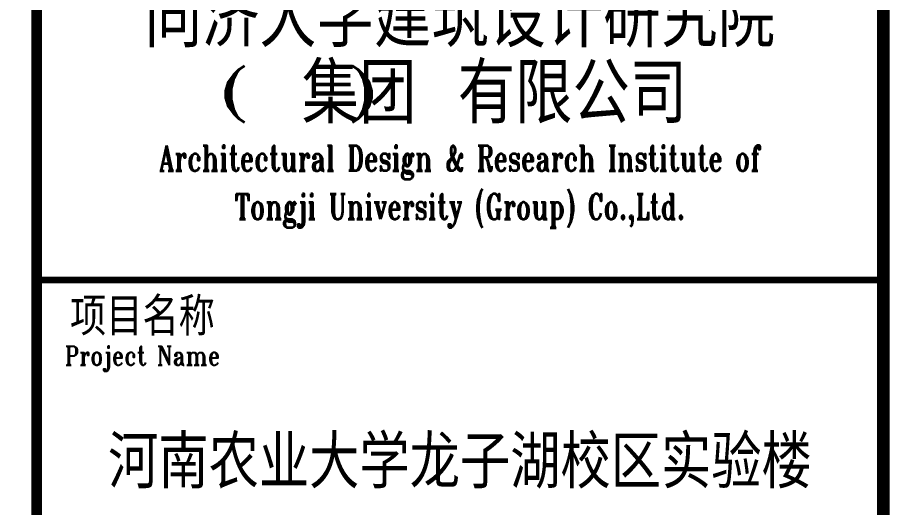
# Model space of a CAD drawing. Extents: x 190999 to 918899, y -200814 to 215286.
# Drawn here: x 419617 to 427859, y 101035 to 105668 of the extents above; entities that cross this region are included whole.
import ezdxf
from ezdxf.enums import TextEntityAlignment as Align

# ---------------------------------------------------------------- set-up
doc = ezdxf.new("R2010")
doc.units = 0
doc.header["$LTSCALE"] = 1000
doc.header["$MEASUREMENT"] = 0
doc.layers.add('图框', color=189, linetype='Continuous')
doc.styles.add('TKZ1_tjhts.shx', font='tjromant.shx', dxfattribs={"bigfont": 'tjhts.shx'})
doc.styles.add('TKZ2_tjkts.shx', font='tjromant.shx', dxfattribs={"bigfont": 'tjkts.shx'})

# ---------------------------------------------------------------- blocks, each defined once
blk = doc.blocks.new('TJAD_TK_LOGO')
at = {"layer": '图框', "style": 'TKZ1_tjhts.shx'}
for s, height, p in [('同济大学建筑设计研究院', 0.258835, (0.6, -0.4754)), (' 集团 有限公司', 0.25884, (0.6594, -0.8031))]:
    blk.add_text(s, height=height, dxfattribs=at).set_placement(p, align=Align.MIDDLE_CENTER)
at = {"layer": '图框', "style": 'TKZ1_tjhts.shx', "width": 1.7}
blk.add_text('(  )', height=0.15893, dxfattribs=at).set_placement((-0.44, -0.8747))
at = {"layer": '图框', "style": 'TKZ1_tjhts.shx', "width": 0.7}
for s, p in [('Architectural Design & Research Institute of', (0.6, -1.0814)), ('Tongji University (Group) Co.,Ltd.', (0.6, -1.2887))]:
    blk.add_text(s, height=0.108983, dxfattribs=at).set_placement(p, align=Align.MIDDLE_CENTER)
blk = doc.blocks.new('TJAD_TK_A0')
at = {"layer": '图框', "const_width": 1.2}
blk.add_lwpolyline([(2152, -431.703), (2152, 389.297), (998, 389.297), (998, -431.703)], close=True, dxfattribs=at)
at = {"layer": '图框'}
for points, const_width in [([(2072, 389.297), (2072, -431.703)], 1), ([(2072, -127.703), (2152, -127.703)], 0.6)]:
    blk.add_lwpolyline(points, dxfattribs=dict(at, const_width=const_width))
at = {"color": 1, "xscale": 22.02171320475958, "yscale": 22.02171320475958, "zscale": 22.02171320475958}
blk.add_blockref('TJAD_TK_LOGO', (2098.787, -92.377), dxfattribs=at)
at = {"layer": '图框', "style": 'TKZ2_tjkts.shx'}
blk.add_text('项目名称', height=3.6, dxfattribs=at).set_placement((2082, -131.155), align=Align.MIDDLE_CENTER)
at = {"layer": '图框', "style": 'TKZ2_tjkts.shx', "width": 0.8}
blk.add_text('Project Name', height=1.8, dxfattribs=at).set_placement((2082, -134.855), align=Align.MIDDLE_CENTER)
at = {"layer": '图框', "color": 3, "style": 'TKZ1_tjhts.shx'}
blk.add_text('河南农业大学龙子湖校区实验楼', height=5, dxfattribs=at).set_placement((2112, -144.91), align=Align.MIDDLE_CENTER)

msp = doc.modelspace()

# ---------------------------------------------------------------- block references
at = {"layer": '图框', "xscale": 100, "yscale": 100, "zscale": 100}
msp.add_blockref('TJAD_TK_A0', (212598.6, 115956.8), dxfattribs=at)

doc.saveas('drawing.dxf')
